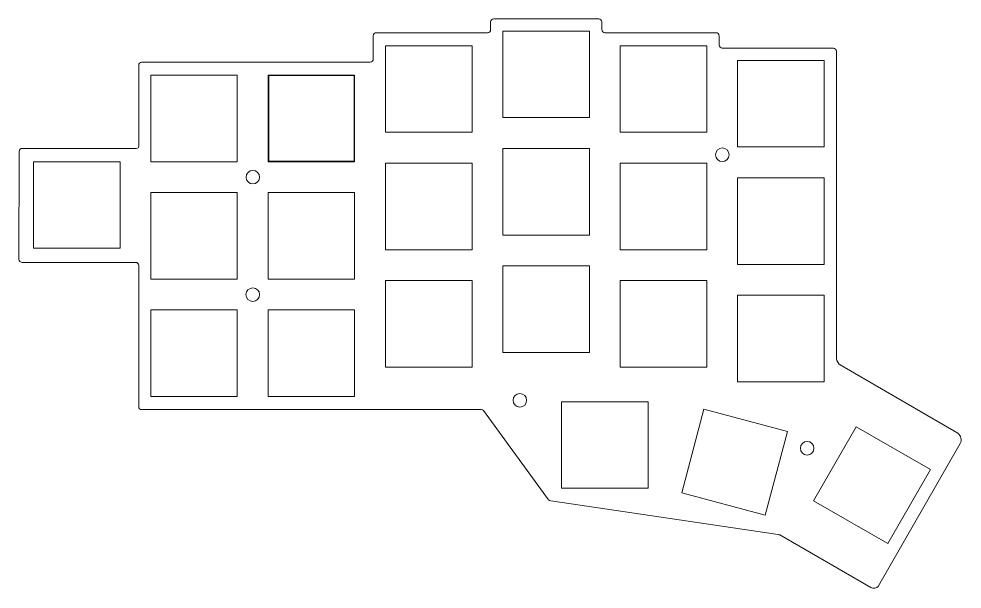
# Model space of a CAD drawing. Header units: inches. Extents: x 30 to 182, y -195 to -103.
import ezdxf

# ---------------------------------------------------------------- set-up
doc = ezdxf.new("R2010")
doc.units = ezdxf.units.IN
doc.header["$MEASUREMENT"] = 0
doc.layers.add('Layer 1', color=7, linetype='Continuous')

# ---------------------------------------------------------------- blocks, each defined once
blk = doc.blocks.new('block 4')
at = {"layer": 'Layer 1', "color": 22, "lineweight": 9, "true_color": 0xe42420}
blk.add_open_spline([(142.3, -124.8), (142.3, -124.2), (142.79, -123.7), (143.4, -123.7), (144.01, -123.7), (144.5, -124.2), (144.5, -124.8), (144.5, -125.41), (144.01, -125.91), (143.4, -125.91), (142.79, -125.91), (142.3, -125.41), (142.3, -124.8), (142.3, -124.8), (142.3, -124.8), (142.3, -124.8)], degree=3, knots=[0, 0, 0, 0, 1, 1, 1, 2, 2, 2, 3, 3, 3, 4, 4, 4, 5, 5, 5, 5], dxfattribs=at)
blk = doc.blocks.new('block 5')
at = {"layer": 'Layer 1', "color": 22, "lineweight": 9, "true_color": 0xe42420}
blk.add_open_spline([(66.28, -128.43), (66.28, -127.82), (66.77, -127.33), (67.38, -127.33), (67.99, -127.33), (68.48, -127.82), (68.48, -128.43), (68.48, -129.03), (67.99, -129.53), (67.38, -129.53), (66.77, -129.53), (66.28, -129.03), (66.28, -128.43), (66.28, -128.43), (66.28, -128.43), (66.28, -128.43)], degree=3, knots=[0, 0, 0, 0, 1, 1, 1, 2, 2, 2, 3, 3, 3, 4, 4, 4, 5, 5, 5, 5], dxfattribs=at)
blk = doc.blocks.new('block 6')
at = {"layer": 'Layer 1', "color": 22, "lineweight": 9, "true_color": 0xe42420}
blk.add_open_spline([(66.27, -147.44), (66.27, -146.83), (66.76, -146.34), (67.37, -146.34), (67.98, -146.34), (68.47, -146.83), (68.47, -147.44), (68.47, -148.05), (67.98, -148.54), (67.37, -148.54), (66.76, -148.54), (66.27, -148.05), (66.27, -147.44), (66.27, -147.44), (66.27, -147.44), (66.27, -147.44)], degree=3, knots=[0, 0, 0, 0, 1, 1, 1, 2, 2, 2, 3, 3, 3, 4, 4, 4, 5, 5, 5, 5], dxfattribs=at)
blk = doc.blocks.new('block 7')
at = {"layer": 'Layer 1', "color": 22, "lineweight": 9, "true_color": 0xe42420}
blk.add_open_spline([(156.04, -172.31), (156.04, -171.7), (156.54, -171.21), (157.14, -171.21), (157.75, -171.21), (158.24, -171.7), (158.24, -172.31), (158.24, -172.91), (157.75, -173.41), (157.14, -173.41), (156.54, -173.41), (156.04, -172.91), (156.04, -172.31), (156.04, -172.31), (156.04, -172.31), (156.04, -172.31)], degree=3, knots=[0, 0, 0, 0, 1, 1, 1, 2, 2, 2, 3, 3, 3, 4, 4, 4, 5, 5, 5, 5], dxfattribs=at)
blk = doc.blocks.new('block 8')
at = {"layer": 'Layer 1', "color": 22, "lineweight": 9, "true_color": 0xe42420}
blk.add_open_spline([(109.52, -164.55), (109.52, -163.94), (110.02, -163.45), (110.62, -163.45), (111.23, -163.45), (111.72, -163.94), (111.72, -164.55), (111.72, -165.16), (111.23, -165.65), (110.62, -165.65), (110.02, -165.65), (109.52, -165.16), (109.52, -164.55), (109.52, -164.55), (109.52, -164.55), (109.52, -164.55)], degree=3, knots=[0, 0, 0, 0, 1, 1, 1, 2, 2, 2, 3, 3, 3, 4, 4, 4, 5, 5, 5, 5], dxfattribs=at)
blk = doc.blocks.new('block 9')
at = {"layer": 'Layer 1', "color": 22, "lineweight": 9, "true_color": 0xe42420}
blk.add_lwpolyline([(50.87, -111.92), (50.87, -125.92), (64.87, -125.92), (64.87, -111.92), (50.87, -111.92)], dxfattribs=at)
blk = doc.blocks.new('block 10')
at = {"layer": 'Layer 1', "color": 22, "lineweight": 9, "true_color": 0xe42420}
blk.add_lwpolyline([(50.87, -130.92), (50.87, -144.92), (64.87, -144.92), (64.87, -130.92), (50.87, -130.92)], dxfattribs=at)
blk = doc.blocks.new('block 11')
at = {"layer": 'Layer 1', "color": 22, "lineweight": 9, "true_color": 0xe42420}
blk.add_lwpolyline([(50.87, -149.92), (50.87, -163.92), (64.87, -163.92), (64.87, -149.92), (50.87, -149.92)], dxfattribs=at)
blk = doc.blocks.new('block 12')
at = {"layer": 'Layer 1', "color": 22, "lineweight": 9, "true_color": 0xe42420}
blk.add_lwpolyline([(69.95, -111.99), (69.95, -125.85), (83.8, -125.85), (83.8, -111.99), (69.95, -111.99)], dxfattribs=at)
blk = doc.blocks.new('block 13')
at = {"layer": 'Layer 1', "color": 22, "lineweight": 9, "true_color": 0xe42420}
blk.add_lwpolyline([(69.87, -111.92), (69.87, -125.92), (83.87, -125.92), (83.87, -111.92), (69.87, -111.92)], dxfattribs=at)
blk = doc.blocks.new('block 14')
at = {"layer": 'Layer 1', "color": 22, "lineweight": 9, "true_color": 0xe42420}
blk.add_lwpolyline([(69.87, -130.92), (69.87, -144.92), (83.87, -144.92), (83.87, -130.92), (69.87, -130.92)], dxfattribs=at)
blk = doc.blocks.new('block 15')
at = {"layer": 'Layer 1', "color": 22, "lineweight": 9, "true_color": 0xe42420}
blk.add_lwpolyline([(69.87, -149.92), (69.87, -163.92), (83.87, -163.92), (83.87, -149.92), (69.87, -149.92)], dxfattribs=at)
blk = doc.blocks.new('block 16')
at = {"layer": 'Layer 1', "color": 22, "lineweight": 9, "true_color": 0xe42420}
blk.add_lwpolyline([(88.87, -107.17), (88.87, -121.17), (102.87, -121.17), (102.87, -107.17), (88.87, -107.17)], dxfattribs=at)
blk = doc.blocks.new('block 17')
at = {"layer": 'Layer 1', "color": 22, "lineweight": 9, "true_color": 0xe42420}
blk.add_lwpolyline([(88.87, -126.17), (88.87, -140.17), (102.87, -140.17), (102.87, -126.17), (88.87, -126.17)], dxfattribs=at)
blk = doc.blocks.new('block 18')
at = {"layer": 'Layer 1', "color": 22, "lineweight": 9, "true_color": 0xe42420}
blk.add_lwpolyline([(88.87, -145.17), (88.87, -159.17), (102.87, -159.17), (102.87, -145.17), (88.87, -145.17)], dxfattribs=at)
blk = doc.blocks.new('block 19')
at = {"layer": 'Layer 1', "color": 22, "lineweight": 9, "true_color": 0xe42420}
blk.add_lwpolyline([(107.88, -104.79), (107.88, -118.79), (121.88, -118.79), (121.88, -104.79), (107.88, -104.79)], dxfattribs=at)
blk = doc.blocks.new('block 20')
at = {"layer": 'Layer 1', "color": 22, "lineweight": 9, "true_color": 0xe42420}
blk.add_lwpolyline([(107.88, -123.8), (107.88, -137.8), (121.88, -137.8), (121.88, -123.8), (107.88, -123.8)], dxfattribs=at)
blk = doc.blocks.new('block 21')
at = {"layer": 'Layer 1', "color": 22, "lineweight": 9, "true_color": 0xe42420}
blk.add_lwpolyline([(107.88, -142.8), (107.88, -156.8), (121.88, -156.8), (121.88, -142.8), (107.88, -142.8)], dxfattribs=at)
blk = doc.blocks.new('block 22')
at = {"layer": 'Layer 1', "color": 22, "lineweight": 9, "true_color": 0xe42420}
blk.add_lwpolyline([(126.88, -107.17), (126.88, -121.17), (140.88, -121.17), (140.88, -107.17), (126.88, -107.17)], dxfattribs=at)
blk = doc.blocks.new('block 23')
at = {"layer": 'Layer 1', "color": 22, "lineweight": 9, "true_color": 0xe42420}
blk.add_lwpolyline([(126.88, -126.17), (126.88, -140.17), (140.88, -140.17), (140.88, -126.17), (126.88, -126.17)], dxfattribs=at)
blk = doc.blocks.new('block 24')
at = {"layer": 'Layer 1', "color": 22, "lineweight": 9, "true_color": 0xe42420}
blk.add_lwpolyline([(126.88, -145.17), (126.88, -159.17), (140.88, -159.17), (140.88, -145.17), (126.88, -145.17)], dxfattribs=at)
blk = doc.blocks.new('block 25')
at = {"layer": 'Layer 1', "color": 22, "lineweight": 9, "true_color": 0xe42420}
blk.add_lwpolyline([(145.88, -109.54), (145.88, -123.54), (159.88, -123.54), (159.88, -109.54), (145.88, -109.54)], dxfattribs=at)
blk = doc.blocks.new('block 26')
at = {"layer": 'Layer 1', "color": 22, "lineweight": 9, "true_color": 0xe42420}
blk.add_lwpolyline([(145.88, -128.55), (145.88, -142.55), (159.88, -142.55), (159.88, -128.55), (145.88, -128.55)], dxfattribs=at)
blk = doc.blocks.new('block 27')
at = {"layer": 'Layer 1', "color": 22, "lineweight": 9, "true_color": 0xe42420}
blk.add_lwpolyline([(145.88, -147.55), (145.88, -161.55), (159.88, -161.55), (159.88, -147.55), (145.88, -147.55)], dxfattribs=at)
blk = doc.blocks.new('block 28')
at = {"layer": 'Layer 1', "color": 22, "lineweight": 9, "true_color": 0xe42420}
blk.add_lwpolyline([(117.38, -164.8), (117.38, -178.8), (131.38, -178.8), (131.38, -164.8), (117.38, -164.8)], dxfattribs=at)
blk = doc.blocks.new('block 29')
at = {"layer": 'Layer 1', "color": 22, "lineweight": 9, "true_color": 0xe42420}
blk.add_lwpolyline([(140.43, -165.98), (136.82, -179.51), (150.34, -183.12), (153.95, -169.59), (140.43, -165.98)], dxfattribs=at)
blk = doc.blocks.new('block 30')
at = {"layer": 'Layer 1', "color": 22, "lineweight": 9, "true_color": 0xe42420}
blk.add_lwpolyline([(165.09, -168.83), (158.18, -180.83), (170.18, -187.75), (177.09, -175.75), (165.09, -168.83)], dxfattribs=at)
blk = doc.blocks.new('block 3')
at = {"layer": 'Layer 1'}
for name in ['block 19', 'block 16', 'block 22', 'block 25', 'block 9', 'block 13', 'block 12', 'block 4', 'block 20', 'block 17', 'block 23', 'block 5', 'block 26', 'block 10', 'block 14', 'block 21', 'block 6', 'block 18', 'block 24', 'block 27', 'block 11', 'block 15', 'block 8', 'block 28', 'block 29', 'block 30', 'block 7']:
    blk.add_blockref(name, (0, 0), dxfattribs=at)
blk = doc.blocks.new('block 2')
at = {"layer": 'Layer 1', "color": 22, "lineweight": 9, "true_color": 0xe42420}
blk.add_lwpolyline([(45.88, -139.92), (45.88, -125.92), (31.88, -125.92), (31.88, -139.92), (45.88, -139.92)], dxfattribs=at)
blk.add_open_spline([(49.38, -109.8), (49.38, -109.8), (66.38, -109.8), (66.38, -109.8), (66.38, -109.8), (68.38, -109.8), (68.38, -109.8), (68.38, -109.8), (86.38, -109.8), (86.38, -109.8), (86.66, -109.8), (86.88, -109.58), (86.88, -109.3), (86.88, -109.3), (86.88, -105.55), (86.88, -105.55), (86.88, -105.28), (87.1, -105.05), (87.38, -105.05), (87.38, -105.05), (105.38, -105.05), (105.38, -105.05), (105.66, -105.05), (105.88, -104.83), (105.88, -104.55), (105.88, -104.55), (105.88, -103.3), (105.88, -103.3), (105.88, -103.03), (106.1, -102.8), (106.38, -102.8), (106.38, -102.8), (123.38, -102.8), (123.38, -102.8), (123.66, -102.8), (123.88, -103.03), (123.88, -103.3), (123.88, -103.3), (123.88, -104.55), (123.88, -104.55), (123.88, -104.83), (124.11, -105.05), (124.38, -105.05), (124.38, -105.05), (142.38, -105.05), (142.38, -105.05), (142.66, -105.05), (142.88, -105.28), (142.88, -105.55), (142.88, -105.55), (142.88, -107.05), (142.88, -107.05), (142.88, -107.33), (143.11, -107.55), (143.38, -107.55), (143.38, -107.55), (161.38, -107.55), (161.38, -107.55), (161.66, -107.55), (161.88, -107.78), (161.88, -108.05), (161.88, -108.05), (161.88, -109.29), (161.88, -109.29), (161.88, -109.29), (161.88, -125.55), (161.88, -125.55), (161.88, -125.55), (161.88, -157.84), (161.88, -157.84), (161.97, -158.23), (162.17, -158.57), (162.46, -158.83), (162.46, -158.83), (181.54, -169.87), (181.54, -169.87), (182.07, -170.27), (182.23, -170.99), (181.92, -171.57), (181.92, -171.57), (168.68, -194.61), (168.68, -194.61), (168.68, -194.62), (168.68, -194.62), (168.67, -194.63), (168.39, -195.02), (167.85, -195.12), (167.45, -194.84), (167.45, -194.84), (152.71, -186.35), (152.71, -186.35), (152.61, -186.32), (152.52, -186.29), (152.43, -186.28), (152.43, -186.28), (115.63, -180.81), (115.63, -180.81), (115.5, -180.8), (115.38, -180.74), (115.28, -180.66), (115.28, -180.66), (104.73, -166.2), (104.73, -166.2), (104.64, -166.11), (104.51, -166.06), (104.38, -166.06), (104.38, -166.06), (68.38, -166.06), (68.38, -166.06), (68.38, -166.06), (66.38, -166.06), (66.38, -166.06), (66.38, -166.06), (49.38, -166.06), (49.38, -166.06), (49.38, -166.06), (49.42, -166.06), (49.42, -166.06), (49.42, -166.06), (49.41, -166.06), (49.41, -166.06), (49.13, -166.06), (48.91, -165.83), (48.91, -165.56), (48.91, -165.56), (48.91, -164.74), (48.91, -164.74), (48.91, -164.74), (48.91, -164.74), (48.91, -164.74), (48.91, -164.74), (48.9, -142.67), (48.9, -142.67), (48.9, -142.66), (48.9, -143.04), (48.9, -142.66), (48.89, -142.41), (48.62, -142.23), (48.42, -142.22), (48.22, -142.22), (48.42, -142.22), (48.41, -142.22), (48.41, -142.22), (30.28, -142.22), (30.03, -142.22), (29.79, -142.22), (29.5, -142.03), (29.5, -141.74), (29.5, -141.55), (29.54, -127.12), (29.55, -124.27), (29.55, -123.96), (29.78, -123.78), (30.03, -123.78), (30.24, -123.78), (45.39, -123.78), (48.5, -123.78), (48.78, -123.78), (48.91, -123.65), (48.91, -123.42), (48.91, -123.19), (48.91, -110.31), (48.91, -110.31), (48.91, -110.03), (49.13, -109.8), (49.41, -109.8), (49.41, -109.8), (49.41, -109.8), (49.41, -109.8), (49.41, -109.8), (49.38, -109.8), (49.38, -109.8)], degree=3, knots=[0, 0, 0, 0, 1, 1, 1, 2, 2, 2, 3, 3, 3, 4, 4, 4, 5, 5, 5, 6, 6, 6, 7, 7, 7, 8, 8, 8, 9, 9, 9, 10, 10, 10, 11, 11, 11, 12, 12, 12, 13, 13, 13, 14, 14, 14, 15, 15, 15, 16, 16, 16, 17, 17, 17, 18, 18, 18, 19, 19, 19, 20, 20, 20, 21, 21, 21, 22, 22, 22, 23, 23, 23, 24, 24, 24, 25, 25, 25, 26, 26, 26, 27, 27, 27, 28, 28, 28, 29, 29, 29, 30, 30, 30, 31, 31, 31, 32, 32, 32, 33, 33, 33, 34, 34, 34, 35, 35, 35, 36, 36, 36, 37, 37, 37, 38, 38, 38, 39, 39, 39, 40, 40, 40, 41, 41, 41, 42, 42, 42, 43, 43, 43, 44, 44, 44, 45, 45, 45, 46, 46, 46, 47, 47, 47, 48, 48, 48, 49, 49, 49, 50, 50, 50, 51, 51, 51, 52, 52, 52, 53, 53, 53, 54, 54, 54, 55, 55, 55, 56, 56, 56, 57, 57, 57, 57], dxfattribs=at)
at = {"layer": 'Layer 1'}
blk.add_blockref('block 3', (0, 0), dxfattribs=at)

msp = doc.modelspace()

# ---------------------------------------------------------------- block references
at = {"layer": 'Layer 1'}
msp.add_blockref('block 2', (0, 0), dxfattribs=at)

doc.saveas('drawing.dxf')
